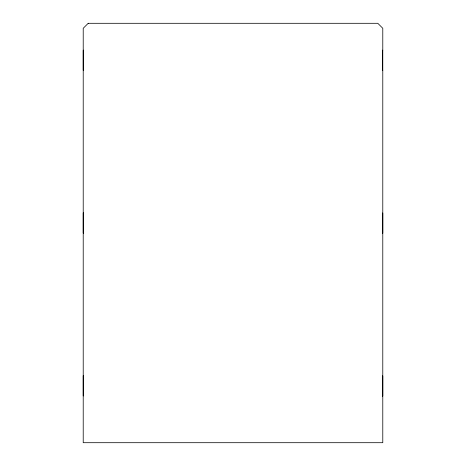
<?xml version="1.0" encoding="UTF-8"?>
<svg xmlns="http://www.w3.org/2000/svg" width="466" height="466" viewBox="0 0 466 466"><rect width="100%" height="100%" fill="white"/><g stroke="black" fill="none" stroke-linecap="round" stroke-linejoin="round"><path stroke-width="0.7" d="M83.216 50.311L83.216 70.232M382.388 50.311L382.784 50.311M382.388 70.279L382.784 70.279M83.216 213.026L83.216 233M382.784 213.183L382.784 233.151M83.216 375.794L83.216 395.768M382.784 376.056L382.784 396.03M382.586 50.311L382.388 70.483L382.388 50.112M382.388 212.985L382.388 233.355M382.388 375.858L382.388 396.228M83.612 50.06L83.612 70.43M83.612 212.828L83.612 233.198M83.612 375.596L83.612 395.966M88.208 23.3L83.216 28.292L83.216 442.7L382.784 442.7L382.784 28.292L377.792 23.3L88.208 23.3"/></g></svg>
